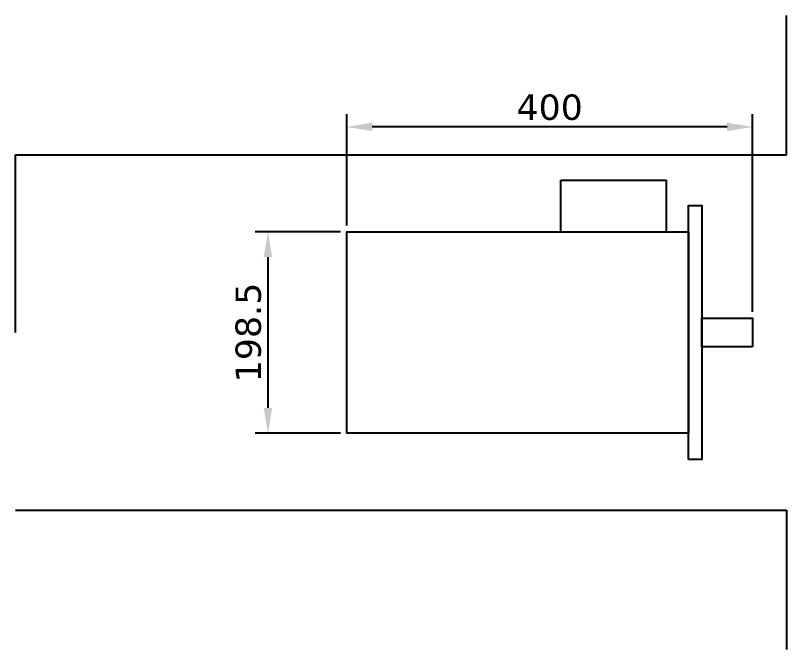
# Model space of a CAD drawing. Extents: x -518 to 2151, y -2845 to -846.
# Drawn here: x -518 to 243, y -1481 to -856 of the extents above; entities that cross this region are included whole.
import ezdxf

# ---------------------------------------------------------------- set-up
doc = ezdxf.new("R2010")
doc.units = 0
doc.layers.get('0').update_dxf_attribs({"linetype": 'CONTINUOUS'})
doc.layers.get('Defpoints').update_dxf_attribs({"linetype": 'CONTINUOUS'})
doc.layers.add('green', color=108, linetype='CONTINUOUS')
doc.styles.get("Standard").update_dxf_attribs({"font": 'DejaVuSans.ttf'})
doc.dimstyles.new('ISO-25', dxfattribs={"dimtxt": 2.5, "dimasz": 2.5, "dimexe": 1.25, "dimexo": 0.625, "dimtad": 1, "dimdec": 4, "dimdsep": 46, "dimtxsty": 'Standard', "dimcen": 2.5, "dimadec": 0, "dimazin": 0, "dimtfac": 1, "dimtdec": 4, "dimtmove": 0, "dimatfit": 3, "dimfxl": 1, "dimtolj": 1, "dimtzin": 0, "dimarcsym": 0})

# ---------------------------------------------------------------- blocks, each defined once
blk = doc.blocks.new('*D6')
at = {"color": 0, "lineweight": -2}
for p, q in [((-197.21, -1069.05), (-281.28, -1069.05)), ((-268.78, -1094.05), (-268.78, -1242.55)), ((-197.21, -1267.55), (-281.28, -1267.55))]:
    blk.add_line(p, q, dxfattribs=at)
at = {"color": 0}
for points in [[(-264.61, -1094.05), (-272.95, -1094.05), (-268.78, -1069.05)], [(-272.95, -1242.55), (-264.61, -1242.55), (-268.78, -1267.55)]]:
    blk.add_solid(points, dxfattribs=at)
at = {"layer": 'Defpoints', "color": 0}
for p in [(-190.96, -1069.05), (-268.78, -1267.55), (-190.96, -1267.55)]:
    blk.add_point(p, dxfattribs=at)
at = {"color": 0, "insert": (-288.01, -1168.3), "char_height": 25, "attachment_point": 5, "rotation": 90}
blk.add_mtext('\\A1;198.5', dxfattribs=at)
blk = doc.blocks.new('*D7')
at = {"color": 0, "lineweight": -2}
for p, q in [((-190.96, -1062.8), (-190.96, -953.23)), ((209.04, -1148.05), (209.04, -953.23)), ((184.04, -965.73), (-165.96, -965.73))]:
    blk.add_line(p, q, dxfattribs=at)
at = {"color": 0}
for points in [[(-165.96, -961.56), (-165.96, -969.9), (-190.96, -965.73)], [(184.04, -969.9), (184.04, -961.56), (209.04, -965.73)]]:
    blk.add_solid(points, dxfattribs=at)
at = {"layer": 'Defpoints', "color": 0}
for p in [(-190.96, -965.73), (-190.96, -1069.05), (209.04, -1154.3)]:
    blk.add_point(p, dxfattribs=at)
at = {"color": 0, "insert": (9.04, -946.51), "char_height": 25, "attachment_point": 5}
blk.add_mtext('\\A1;400', dxfattribs=at)

msp = doc.modelspace()

# ---------------------------------------------------------------- linework, layer by layer
for p, q in [((20.01135, -1069.04618), (20.01135, -1018.29618)), ((20.01135, -1018.29618), (123.86543, -1018.29618)), ((123.86543, -1018.29618), (123.86543, -1069.04618))]:
    msp.add_line(p, q)
for points in [[(146.03926, -1293.29618), (146.03926, -1043.29618), (159.03926, -1043.29618), (159.03926, -1293.29618)], [(146.03926, -1267.54618), (-190.96074, -1267.54618), (-190.96074, -1069.04618), (146.03926, -1069.04618)], [(209.03926, -1182.29618), (159.03926, -1182.29618), (159.03926, -1154.29618), (209.03926, -1154.29618)]]:
    msp.add_lwpolyline(points, close=True)
at = {"layer": 'green'}
for p, q in [((242.68249, -993.29618), (242.68249, -855.90982)), ((-517.80715, -1168.29618), (-517.80715, -993.29618)), ((-517.80715, -993.29618), (242.68249, -993.29618)), ((-517.80715, -1343.29618), (242.68249, -1343.29618)), ((242.68249, -1343.29618), (242.68249, -1480.68254))]:
    msp.add_line(p, q, dxfattribs=at)

# ---------------------------------------------------------------- dimensions: what is measured, and where the dimension line sits
for base, p1, p2, angle, picture, middle in [((-190.96074, -965.73119), (209.03926, -1154.29618), (-190.96074, -1069.04618), 180, '*D7', (9.03926, -946.50571)), ((-268.78035, -1267.54618), (-190.96074, -1069.04618), (-190.96074, -1267.54618), 90, '*D6', (-288.00582, -1168.29618))]:
    dim = msp.add_linear_dim(base=base, p1=p1, p2=p2, angle=angle, dimstyle='ISO-25', override={"dimscale": 10, "dimtmove": 2})
    dim.commit()
    dim.dimension.update_dxf_attribs({"geometry": picture, "text_midpoint": middle})

doc.saveas('drawing.dxf')
